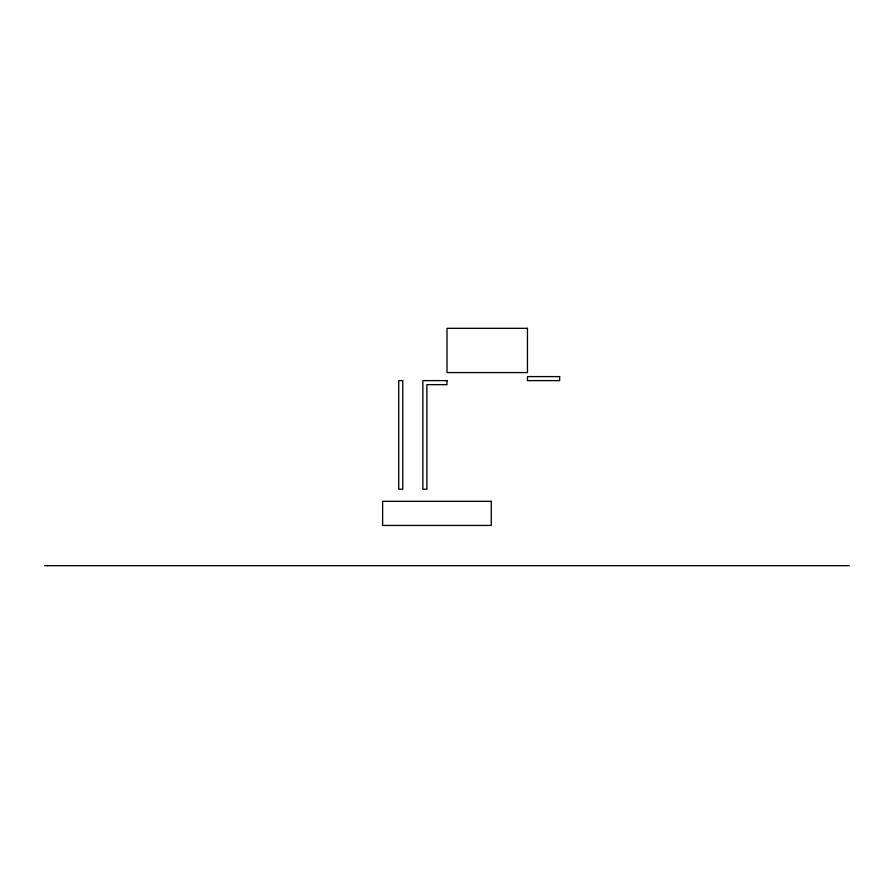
<?xml version="1.0" encoding="UTF-8"?>
<svg xmlns="http://www.w3.org/2000/svg" width="894" height="894" viewBox="0 0 894 894"><rect width="100%" height="100%" fill="white"/><g stroke="black" fill="none" stroke-linecap="round" stroke-linejoin="round"><path stroke-width="1.34" d="M44.7 565.678L849.3 565.678M527.46 328.322L447 328.322L447 372.574L527.46 372.574L527.46 328.322M559.644 376.597L527.46 376.597L527.46 380.62L559.644 380.62L559.644 376.597M402.747 380.62L398.724 380.62L398.724 489.241L402.747 489.241L402.747 380.62M447 380.62L422.862 380.62L422.862 489.241L426.885 489.241L426.885 384.643L447 384.643L447 380.62M491.253 501.31L382.632 501.31L382.632 525.448L491.253 525.448L491.253 501.31"/></g></svg>
